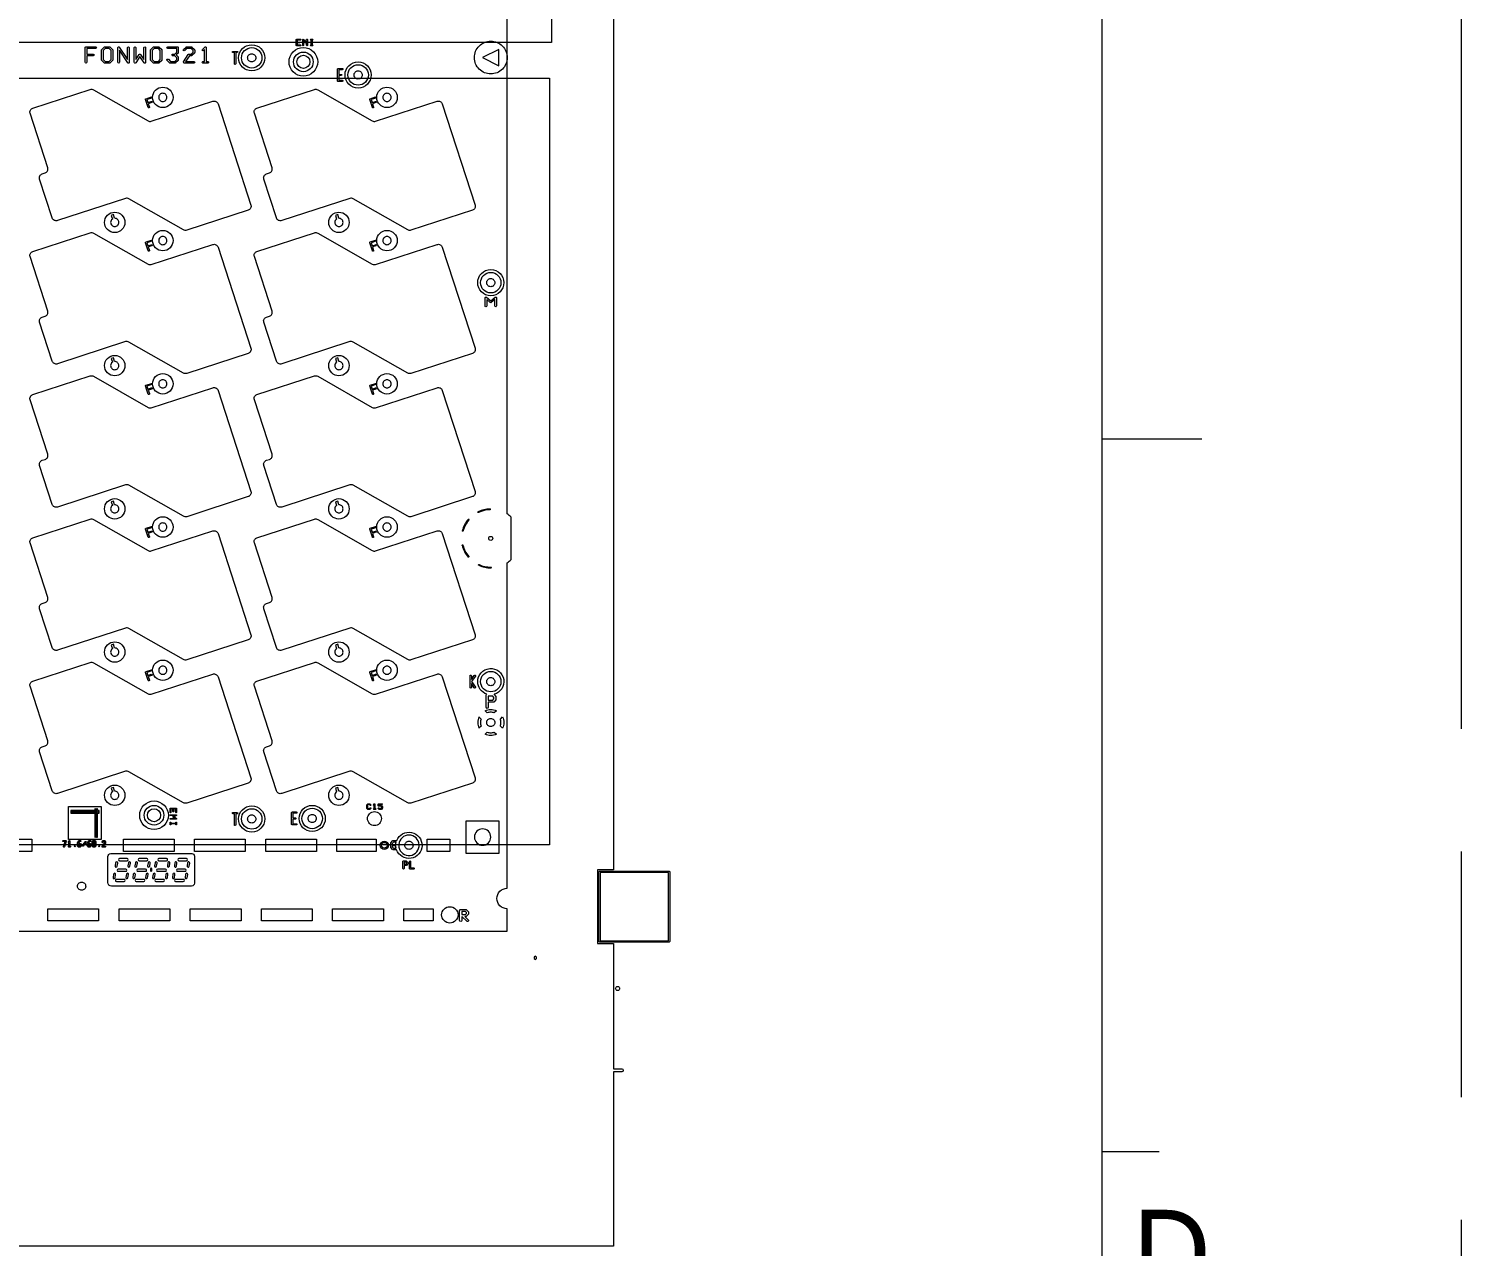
# Model space of a CAD drawing. Extents: x 3811 to 4077, y -444 to -307.
# Drawn here: x 4059.29 to 4076.8, y -410.66 to -395.78 of the extents above; entities that cross this region are included whole.
import ezdxf

# ---------------------------------------------------------------- set-up
doc = ezdxf.new("R2010")
doc.units = 0
doc.linetypes.add('PHANTOM', pattern=[29.5, 9.5, -1.5, 3, -1.5, 3, -1.5, 9.5])
doc.layers.get('0').update_dxf_attribs({"lineweight": 9})
doc.layers.add('0PAPERF', color=2, linetype='PHANTOM', lineweight=9, plot=False)
doc.layers.add('備註', color=1, linetype='Continuous', lineweight=9)
doc.styles.get("Standard").update_dxf_attribs({"font": 'PMingLiU.ttf'})

msp = doc.modelspace()

# ---------------------------------------------------------------- linework, layer by layer
for p, q in [((4072.407, -441.545), (4072.407, -348.532)), ((4062.748, -395.985), (4062.737, -395.985)), ((4065.037, -396.03), (4064.837, -396.13)), ((4064.837, -396.13), (4065.037, -396.23)), ((4065.037, -396.23), (4065.037, -396.03)), ((4072.407, -400.787), (4073.626, -400.787)), ((4065.081, -404.325), (4065.054, -404.298)), ((4059.736, -405.71), (4059.713, -405.71)), ((4072.407, -409.496), (4073.104, -409.496)), ((4065.137, -410.655), (4039.737, -410.655))]:
    msp.add_line(p, q)
at = {"linetype": 'Continuous'}
for points in [[(4066.437, -366.205), (4066.437, -386.485), (4066.537, -386.485, -1), (4066.537, -386.525), (4066.437, -386.525), (4066.437, -406.055), (4066.242, -406.055), (4066.242, -406.955), (4066.437, -406.955), (4066.437, -408.485), (4066.537, -408.485, -1), (4066.537, -408.525), (4066.437, -408.525), (4066.437, -410.655), (4065.137, -410.655)], [(4039.737, -386.804), (4039.737, -405.205, 0.044688), (4039.687, -405.246), (4039.687, -405.764, 0.044688), (4039.737, -405.804), (4039.737, -406.28, -0.414215), (4039.862, -406.405, -0.414215), (4039.737, -406.53), (4039.737, -406.805), (4065.137, -406.805), (4065.137, -406.53, -0.414215), (4065.012, -406.405, -0.414215), (4065.137, -406.28), (4065.137, -402.304, 0.044688), (4065.187, -402.264), (4065.187, -401.746, 0.044688), (4065.137, -401.705), (4065.137, -396.13), (4065.137, -386.804, 0.044688)], [(4060.38, -396.187), (4060.38, -396.008, -0.742398), (4060.398, -396.003), (4060.499, -396.154)], [(4060.499, -396.154), (4060.499, -396.008, -1), (4060.519, -396.008), (4060.519, -396.187, -0.742398), (4060.501, -396.193), (4060.4, -396.041)], [(4060.58, -396.187), (4060.58, -396.008, -1), (4060.6, -396.008), (4060.6, -396.154)], [(4060.699, -396.154), (4060.699, -396.008, -1), (4060.719, -396.008), (4060.719, -396.187, -0.742398), (4060.701, -396.193), (4060.649, -396.116)], [(4061.181, -396.181), (4061.241, -396.092, -0.251021), (4061.249, -396.088), (4061.275, -396.088), (4061.299, -396.064), (4061.299, -396.042), (4061.275, -396.018), (4061.224, -396.018), (4061.197, -396.045, -1), (4061.183, -396.031), (4061.213, -396.001, -0.200082), (4061.22, -395.998), (4061.279, -395.998, -0.200082), (4061.286, -396.001), (4061.316, -396.031, -0.200082), (4061.319, -396.038), (4061.319, -396.068, -0.200082), (4061.316, -396.075), (4061.286, -396.105, -0.200082), (4061.279, -396.108), (4061.255, -396.108), (4061.208, -396.177)], [(4061.413, -396.031), (4061.442, -396.001, -0.669781), (4061.459, -396.008), (4061.459, -396.177), (4061.479, -396.177, -1), (4061.479, -396.197), (4061.449, -396.197)], [(4062.64, -395.98), (4062.64, -395.911, -0.742416), (4062.649, -395.908), (4062.668, -395.937)], [(4062.65, -395.927), (4062.65, -395.98, -1), (4062.64, -395.98)], [(4062.687, -395.927), (4062.673, -395.948, -0.535214), (4062.664, -395.948), (4062.65, -395.927)], [(4062.668, -395.937), (4062.687, -395.908, -0.742402), (4062.697, -395.911), (4062.697, -395.98, -1), (4062.687, -395.98), (4062.687, -395.927)], [(4062.737, -395.985, -1), (4062.737, -395.975), (4062.743, -395.975), (4062.743, -395.916), (4062.737, -395.916, -1), (4062.737, -395.906), (4062.748, -395.906), (4062.76, -395.906, -1), (4062.76, -395.916), (4062.753, -395.916), (4062.753, -395.975), (4062.76, -395.975, -1), (4062.76, -395.985), (4062.748, -395.985)], [(4060.4, -396.041), (4060.4, -396.187, -1), (4060.38, -396.187)], [(4060.649, -396.116), (4060.598, -396.193, -0.742405), (4060.58, -396.187)], [(4060.6, -396.154), (4060.641, -396.092, -0.535199), (4060.658, -396.092), (4060.699, -396.154)], [(4061.208, -396.177), (4061.309, -396.177, -1), (4061.309, -396.197), (4061.19, -396.197, -0.599324), (4061.181, -396.181)], [(4061.439, -396.032), (4061.427, -396.045, -1), (4061.413, -396.031)], [(4061.449, -396.197), (4061.42, -396.197, -1), (4061.42, -396.177), (4061.439, -396.177), (4061.439, -396.032)], [(4064.867, -399.165), (4064.867, -399.066, -0.63678), (4064.884, -399.058), (4064.937, -399.103), (4064.99, -399.058, -0.63678), (4065.007, -399.066), (4065.007, -399.165, -1), (4064.987, -399.165), (4064.987, -399.087)], [(4064.887, -399.087), (4064.887, -399.165, -1), (4064.867, -399.165)], [(4064.987, -399.087), (4064.943, -399.123, -0.362064), (4064.931, -399.123), (4064.887, -399.087)], [(4064.662, -401.772, -1), (4064.67, -401.779, 0.110712), (4064.599, -401.914, -1), (4064.589, -401.912)], [(4064.928, -401.645, -1), (4064.928, -401.655, 0.104159), (4064.788, -401.688, -1), (4064.783, -401.679)], [(4064.587, -402.09, -1), (4064.597, -402.087, 0.113199), (4064.667, -402.227, -1), (4064.659, -402.234)], [(4064.79, -402.334, -1), (4064.794, -402.325, 0.107328), (4064.94, -402.355, -1), (4064.94, -402.365)], [(4064.685, -403.827), (4064.685, -403.683, -1), (4064.7, -403.683), (4064.7, -403.731)], [(4064.7, -403.731), (4064.736, -403.679, -1), (4064.749, -403.688), (4064.702, -403.755), (4064.749, -403.823, -1), (4064.736, -403.832), (4064.7, -403.779)], [(4064.7, -403.779), (4064.7, -403.827, -1), (4064.685, -403.827)], [(4064.793, -404.185), (4064.819, -404.212, 0.088223), (4064.812, -404.255, 0.088221), (4064.819, -404.298), (4064.793, -404.325)], [(4064.867, -404.111, -0.113254), (4064.937, -404.095, -0.113254), (4065.006, -404.111)], [(4065.006, -404.111), (4064.98, -404.137, 0.088223), (4064.937, -404.13, 0.088221), (4064.894, -404.137), (4064.867, -404.111)], [(4065.054, -404.298, 0.088223), (4065.062, -404.255, 0.088221), (4065.054, -404.212), (4065.081, -404.185)], [(4065.081, -404.185, -0.113254), (4065.097, -404.255, -0.113254), (4065.081, -404.325)], [(4064.867, -404.399), (4064.894, -404.372, 0.088223), (4064.937, -404.38, 0.088221), (4064.98, -404.372), (4065.006, -404.399)], [(4065.006, -404.399, -0.113255), (4064.937, -404.415, -0.113253), (4064.867, -404.399)], [(4063.512, -405.265), (4063.51, -405.266, -1), (4063.503, -405.259)], [(4063.517, -405.317), (4063.507, -405.317, -1), (4063.507, -405.307), (4063.512, -405.307), (4063.512, -405.265)], [(4063.503, -405.259), (4063.513, -405.249, -0.669786), (4063.522, -405.253), (4063.522, -405.307), (4063.527, -405.307, -1), (4063.527, -405.317), (4063.517, -405.317)], [(4061.076, -405.391), (4061.023, -405.391, -1), (4061.023, -405.381), (4061.093, -405.381, -0.742416), (4061.095, -405.39), (4061.067, -405.409)], [(4061.023, -405.437, -1), (4061.023, -405.427), (4061.076, -405.427)], [(4061.018, -405.501), (4061.018, -405.489), (4061.018, -405.477, -1), (4061.028, -405.477), (4061.028, -405.484), (4061.088, -405.484), (4061.088, -405.477, -1), (4061.098, -405.477), (4061.098, -405.489)], [(4061.067, -405.409), (4061.095, -405.428, -0.742402), (4061.093, -405.437), (4061.023, -405.437)], [(4061.076, -405.427), (4061.055, -405.413, -0.535214), (4061.055, -405.405), (4061.076, -405.391)], [(4061.098, -405.489), (4061.098, -405.501, -1), (4061.088, -405.501), (4061.088, -405.494), (4061.028, -405.494), (4061.028, -405.501, -1), (4061.018, -405.501)], [(4059.713, -405.71, -1), (4059.713, -405.698), (4059.745, -405.698, -0.519146), (4059.75, -405.706), (4059.727, -405.773, -1), (4059.715, -405.769), (4059.736, -405.71)], [(4059.789, -405.777), (4059.781, -405.777, -1), (4059.781, -405.765), (4059.783, -405.765), (4059.783, -405.721, -0.727583), (4059.776, -405.712)], [(4059.776, -405.712), (4059.784, -405.7, -0.734049), (4059.795, -405.704), (4059.795, -405.765), (4059.797, -405.765, -1), (4059.797, -405.777), (4059.789, -405.777)], [(4060.188, -405.769), (4060.203, -405.735, -0.291832), (4060.209, -405.732), (4060.214, -405.732), (4060.219, -405.724), (4060.219, -405.717), (4060.214, -405.71), (4060.204, -405.71), (4060.198, -405.719, -1), (4060.188, -405.712), (4060.196, -405.7, -0.245285), (4060.201, -405.698), (4060.217, -405.698, -0.245298), (4060.222, -405.7), (4060.23, -405.712, -0.156461), (4060.231, -405.715), (4060.231, -405.726, -0.156474), (4060.23, -405.73), (4060.222, -405.741, -0.245285), (4060.217, -405.744), (4060.213, -405.744), (4060.202, -405.765)], [(4060.202, -405.765), (4060.225, -405.765, -1), (4060.225, -405.777), (4060.193, -405.777, -0.551305), (4060.188, -405.769)], [(4063.816, -405.722), (4063.817, -405.723, -0.394811), (4063.817, -405.735), (4063.813, -405.74, 0.028825), (4063.812, -405.755)], [(4064.557, -406.675), (4064.557, -406.613), (4064.557, -406.551, -0.414226), (4064.57, -406.538), (4064.632, -406.538, -0.200077), (4064.641, -406.542), (4064.661, -406.563, -0.200077), (4064.665, -406.572), (4064.665, -406.592, -0.200077), (4064.661, -406.601), (4064.641, -406.622, -0.200077), (4064.632, -406.625), (4064.621, -406.625)], [(4064.621, -406.625), (4064.661, -406.666, -1), (4064.644, -406.684), (4064.585, -406.625), (4064.582, -406.625), (4064.582, -406.675, -1), (4064.557, -406.675)]]:
    msp.add_lwpolyline(points, format="xyb", dxfattribs=at)
for points in [[(4059.98, -396.187), (4059.98, -396.098), (4059.98, -396.008, -0.414228), (4059.99, -395.998), (4060.109, -395.998, -1), (4060.109, -396.018), (4060, -396.018), (4060, -396.088), (4060.079, -396.088, -1), (4060.079, -396.108), (4060, -396.108), (4060, -396.187, -1)], [(4060.18, -396.157), (4060.18, -396.038, -0.200082), (4060.183, -396.031), (4060.213, -396.001, -0.200082), (4060.22, -395.998), (4060.279, -395.998, -0.200082), (4060.286, -396.001), (4060.316, -396.031, -0.200082), (4060.319, -396.038), (4060.319, -396.157, -0.200082), (4060.316, -396.164), (4060.286, -396.194, -0.200082), (4060.279, -396.197), (4060.22, -396.197, -0.200082), (4060.213, -396.194), (4060.183, -396.164, -0.200082)], [(4060.78, -396.157), (4060.78, -396.038, -0.200082), (4060.783, -396.031), (4060.813, -396.001, -0.200082), (4060.82, -395.998), (4060.879, -395.998, -0.200082), (4060.886, -396.001), (4060.916, -396.031, -0.200082), (4060.919, -396.038), (4060.919, -396.157, -0.200082), (4060.916, -396.164), (4060.886, -396.194, -0.200082), (4060.879, -396.197), (4060.82, -396.197, -0.200082), (4060.813, -396.194), (4060.783, -396.164, -0.200082)], [(4060.983, -396.164, -1), (4060.997, -396.15), (4061.024, -396.177), (4061.075, -396.177), (4061.099, -396.153), (4061.099, -396.132), (4061.075, -396.108), (4061.049, -396.108, -1), (4061.049, -396.088), (4061.075, -396.088), (4061.099, -396.064), (4061.099, -396.018), (4060.99, -396.018, -1), (4060.99, -395.998), (4061.109, -395.998, -0.414228), (4061.119, -396.008), (4061.119, -396.068, -0.200082), (4061.116, -396.075), (4061.093, -396.098), (4061.116, -396.12, -0.200082), (4061.119, -396.127), (4061.119, -396.157, -0.200082), (4061.116, -396.164), (4061.086, -396.194, -0.200082), (4061.079, -396.197), (4061.02, -396.197, -0.200082), (4061.013, -396.194)], [(4062.472, -396.182, -0.414215), (4062.647, -396.007, -0.414215), (4062.822, -396.182, -0.414215), (4062.647, -396.357, -0.414215)], [(4062.56, -395.98), (4062.56, -395.946), (4062.56, -395.911, -0.414253), (4062.565, -395.906), (4062.612, -395.906, -1), (4062.612, -395.916), (4062.57, -395.916), (4062.57, -395.941), (4062.6, -395.941, -1), (4062.6, -395.951), (4062.57, -395.951), (4062.57, -395.975), (4062.612, -395.975, -1), (4062.612, -395.985), (4062.565, -395.985, -0.414253)], [(4064.737, -396.13, -0.414214), (4064.937, -395.93, -0.414214), (4065.137, -396.13, -0.414214), (4064.937, -396.33, -0.414214)], [(4061.788, -396.069, -1), (4061.788, -396.054), (4061.813, -396.054), (4061.838, -396.054, -1), (4061.838, -396.069), (4061.82, -396.069), (4061.82, -396.206, -1), (4061.805, -396.206), (4061.805, -396.069)], [(4061.966, -396.133, -0.414217), (4062.016, -396.083, -0.414217), (4062.066, -396.133, -0.414217), (4062.016, -396.183, -0.414217)], [(4063.064, -396.415), (4063.064, -396.343), (4063.064, -396.271, -0.414241), (4063.072, -396.263), (4063.122, -396.263, -1), (4063.122, -396.278), (4063.079, -396.278), (4063.079, -396.335), (4063.109, -396.335, -1), (4063.109, -396.35), (4063.079, -396.35), (4063.079, -396.407), (4063.122, -396.407, -1), (4063.122, -396.422), (4063.072, -396.422, -0.414241)], [(4063.266, -396.342, -0.414217), (4063.316, -396.292, -0.414217), (4063.366, -396.342, -0.414217), (4063.316, -396.392, -0.414217)], [(4059.308, -396.811, -0.41422), (4059.34, -396.748), (4060.042, -396.52, -0.211093), (4060.082, -396.524), (4060.749, -396.904, 0.211093), (4060.789, -396.908), (4061.541, -396.664, -0.41422), (4061.604, -396.696), (4062.005, -397.932, -0.414215), (4061.973, -397.995), (4061.222, -398.24, -0.211093), (4061.182, -398.235), (4060.515, -397.856, 0.211091), (4060.475, -397.851), (4059.642, -398.122, -0.414218), (4059.579, -398.09), (4059.424, -397.614, -0.414217), (4059.456, -397.551), (4059.492, -397.54, 0.414216), (4059.524, -397.477)], [(4062.048, -396.811, -0.41422), (4062.08, -396.748), (4062.782, -396.52, -0.211093), (4062.822, -396.524), (4063.489, -396.904, 0.211093), (4063.529, -396.908), (4064.281, -396.664, -0.41422), (4064.344, -396.696), (4064.745, -397.932, -0.414215), (4064.713, -397.995), (4063.962, -398.24, -0.211093), (4063.922, -398.235), (4063.255, -397.856, 0.211091), (4063.215, -397.851), (4062.382, -398.122, -0.414218), (4062.319, -398.09), (4062.164, -397.614, -0.414217), (4062.196, -397.551), (4062.232, -397.54, 0.414216), (4062.264, -397.477)], [(4060.719, -396.642, -0.414237), (4060.724, -396.632), (4060.79, -396.611, -1), (4060.794, -396.625), (4060.735, -396.644), (4060.747, -396.68), (4060.789, -396.666, -1), (4060.794, -396.68), (4060.752, -396.694), (4060.765, -396.736, -1), (4060.751, -396.741), (4060.735, -396.692), (4060.735, -396.692)], [(4060.879, -396.616, 0.414217), (4060.929, -396.666, 0.414217), (4060.979, -396.616, 0.414217), (4060.929, -396.566, 0.414217)], [(4063.459, -396.642, -0.414237), (4063.464, -396.632), (4063.53, -396.611, -1), (4063.534, -396.625), (4063.475, -396.644), (4063.487, -396.68), (4063.529, -396.666, -1), (4063.534, -396.68), (4063.492, -396.694), (4063.505, -396.736, -1), (4063.491, -396.741), (4063.475, -396.692), (4063.475, -396.692)], [(4063.619, -396.616, 0.414217), (4063.669, -396.666, 0.414217), (4063.719, -396.616, 0.414217), (4063.669, -396.566, 0.414217)], [(4060.217, -398.144, -0.414215), (4060.342, -398.019, -0.414215), (4060.467, -398.144, -0.414215), (4060.342, -398.269, -0.414215)], [(4060.292, -398.144, 0.414217), (4060.342, -398.194, 0.414217), (4060.392, -398.144, 0.414217), (4060.342, -398.094, 0.002897), (4060.341, -398.094), (4060.327, -398.049), (4060.298, -398.058), (4060.313, -398.103, 0.242589)], [(4062.957, -398.144, -0.414215), (4063.082, -398.019, -0.414215), (4063.207, -398.144, -0.414215), (4063.082, -398.269, -0.414215)], [(4063.032, -398.144, 0.414217), (4063.082, -398.194, 0.414217), (4063.132, -398.144, 0.414217), (4063.082, -398.094, 0.002897), (4063.081, -398.094), (4063.067, -398.049), (4063.038, -398.058), (4063.053, -398.103, 0.242589)], [(4059.308, -398.561, -0.41422), (4059.34, -398.498), (4060.042, -398.27, -0.211093), (4060.082, -398.274), (4060.749, -398.654, 0.211093), (4060.789, -398.658), (4061.541, -398.414, -0.41422), (4061.604, -398.446), (4062.005, -399.682, -0.414215), (4061.973, -399.745), (4061.222, -399.99, -0.211093), (4061.182, -399.985), (4060.515, -399.606, 0.211091), (4060.475, -399.601), (4059.642, -399.872, -0.414218), (4059.579, -399.84), (4059.424, -399.364, -0.414217), (4059.456, -399.301), (4059.492, -399.29, 0.414216), (4059.524, -399.227)], [(4062.048, -398.561, -0.41422), (4062.08, -398.498), (4062.782, -398.27, -0.211093), (4062.822, -398.274), (4063.489, -398.654, 0.211093), (4063.529, -398.658), (4064.281, -398.414, -0.41422), (4064.344, -398.446), (4064.745, -399.682, -0.414215), (4064.713, -399.745), (4063.962, -399.99, -0.211093), (4063.922, -399.985), (4063.255, -399.606, 0.211091), (4063.215, -399.601), (4062.382, -399.872, -0.414218), (4062.319, -399.84), (4062.164, -399.364, -0.414217), (4062.196, -399.301), (4062.232, -399.29, 0.414216), (4062.264, -399.227)], [(4060.719, -398.392, -0.414237), (4060.724, -398.382), (4060.79, -398.361, -1), (4060.794, -398.375), (4060.735, -398.394), (4060.747, -398.43), (4060.789, -398.416, -1), (4060.794, -398.43), (4060.752, -398.444), (4060.765, -398.486, -1), (4060.751, -398.491), (4060.735, -398.442), (4060.735, -398.442)], [(4060.879, -398.366, 0.414217), (4060.929, -398.416, 0.414217), (4060.979, -398.366, 0.414217), (4060.929, -398.316, 0.414217)], [(4063.459, -398.392, -0.414237), (4063.464, -398.382), (4063.53, -398.361, -1), (4063.534, -398.375), (4063.475, -398.394), (4063.487, -398.43), (4063.529, -398.416, -1), (4063.534, -398.43), (4063.492, -398.444), (4063.505, -398.486, -1), (4063.491, -398.491), (4063.475, -398.442), (4063.475, -398.442)], [(4063.619, -398.366, 0.414217), (4063.669, -398.416, 0.414217), (4063.719, -398.366, 0.414217), (4063.669, -398.316, 0.414217)], [(4064.887, -398.88, -0.414217), (4064.937, -398.83, -0.414217), (4064.987, -398.88, -0.414217), (4064.937, -398.93, -0.414217)], [(4060.217, -399.894, -0.414215), (4060.342, -399.769, -0.414215), (4060.467, -399.894, -0.414215), (4060.342, -400.019, -0.414215)], [(4060.292, -399.894, 0.414217), (4060.342, -399.944, 0.414217), (4060.392, -399.894, 0.414217), (4060.342, -399.844, 0.002897), (4060.341, -399.844), (4060.327, -399.799), (4060.298, -399.808), (4060.313, -399.853, 0.242589)], [(4062.957, -399.894, -0.414215), (4063.082, -399.769, -0.414215), (4063.207, -399.894, -0.414215), (4063.082, -400.019, -0.414215)], [(4063.032, -399.894, 0.414217), (4063.082, -399.944, 0.414217), (4063.132, -399.894, 0.414217), (4063.082, -399.844, 0.002897), (4063.081, -399.844), (4063.067, -399.799), (4063.038, -399.808), (4063.053, -399.853, 0.242589)], [(4059.308, -400.311, -0.41422), (4059.34, -400.248), (4060.042, -400.02, -0.211093), (4060.082, -400.024), (4060.749, -400.404, 0.211093), (4060.789, -400.408), (4061.541, -400.164, -0.41422), (4061.604, -400.196), (4062.005, -401.432, -0.414215), (4061.973, -401.495), (4061.222, -401.74, -0.211093), (4061.182, -401.735), (4060.515, -401.356, 0.211091), (4060.475, -401.351), (4059.642, -401.622, -0.414218), (4059.579, -401.59), (4059.424, -401.114, -0.414217), (4059.456, -401.051), (4059.492, -401.04, 0.414216), (4059.524, -400.977)], [(4062.048, -400.311, -0.41422), (4062.08, -400.248), (4062.782, -400.02, -0.211093), (4062.822, -400.024), (4063.489, -400.404, 0.211093), (4063.529, -400.408), (4064.281, -400.164, -0.41422), (4064.344, -400.196), (4064.745, -401.432, -0.414215), (4064.713, -401.495), (4063.962, -401.74, -0.211093), (4063.922, -401.735), (4063.255, -401.356, 0.211091), (4063.215, -401.351), (4062.382, -401.622, -0.414218), (4062.319, -401.59), (4062.164, -401.114, -0.414217), (4062.196, -401.051), (4062.232, -401.04, 0.414216), (4062.264, -400.977)], [(4060.719, -400.142, -0.414237), (4060.724, -400.132), (4060.79, -400.111, -1), (4060.794, -400.125), (4060.735, -400.144), (4060.747, -400.18), (4060.789, -400.166, -1), (4060.794, -400.18), (4060.752, -400.194), (4060.765, -400.236, -1), (4060.751, -400.241), (4060.735, -400.192), (4060.735, -400.192)], [(4060.879, -400.116, 0.414217), (4060.929, -400.166, 0.414217), (4060.979, -400.116, 0.414217), (4060.929, -400.066, 0.414217)], [(4063.459, -400.142, -0.414237), (4063.464, -400.132), (4063.53, -400.111, -1), (4063.534, -400.125), (4063.475, -400.144), (4063.487, -400.18), (4063.529, -400.166, -1), (4063.534, -400.18), (4063.492, -400.194), (4063.505, -400.236, -1), (4063.491, -400.241), (4063.475, -400.192), (4063.475, -400.192)], [(4063.619, -400.116, 0.414217), (4063.669, -400.166, 0.414217), (4063.719, -400.116, 0.414217), (4063.669, -400.066, 0.414217)], [(4060.217, -401.644, -0.414215), (4060.342, -401.519, -0.414215), (4060.467, -401.644, -0.414215), (4060.342, -401.769, -0.414215)], [(4060.292, -401.644, 0.414217), (4060.342, -401.694, 0.414217), (4060.392, -401.644, 0.414217), (4060.342, -401.594, 0.002897), (4060.341, -401.594), (4060.327, -401.549), (4060.298, -401.558), (4060.313, -401.603, 0.242589)], [(4062.957, -401.644, -0.414215), (4063.082, -401.519, -0.414215), (4063.207, -401.644, -0.414215), (4063.082, -401.769, -0.414215)], [(4063.032, -401.644, 0.414217), (4063.082, -401.694, 0.414217), (4063.132, -401.644, 0.414217), (4063.082, -401.594, 0.002897), (4063.081, -401.594), (4063.067, -401.549), (4063.038, -401.558), (4063.053, -401.603, 0.242589)], [(4059.308, -402.061, -0.41422), (4059.34, -401.998), (4060.042, -401.77, -0.211093), (4060.082, -401.774), (4060.749, -402.154, 0.211093), (4060.789, -402.158), (4061.541, -401.914, -0.41422), (4061.604, -401.946), (4062.005, -403.182, -0.414215), (4061.973, -403.245), (4061.222, -403.49, -0.211093), (4061.182, -403.485), (4060.515, -403.106, 0.211091), (4060.475, -403.101), (4059.642, -403.372, -0.414218), (4059.579, -403.34), (4059.424, -402.864, -0.414217), (4059.456, -402.801), (4059.492, -402.79, 0.414216), (4059.524, -402.727)], [(4062.048, -402.061, -0.41422), (4062.08, -401.998), (4062.782, -401.77, -0.211093), (4062.822, -401.774), (4063.489, -402.154, 0.211093), (4063.529, -402.158), (4064.281, -401.914, -0.41422), (4064.344, -401.946), (4064.745, -403.182, -0.414215), (4064.713, -403.245), (4063.962, -403.49, -0.211093), (4063.922, -403.485), (4063.255, -403.106, 0.211091), (4063.215, -403.101), (4062.382, -403.372, -0.414218), (4062.319, -403.34), (4062.164, -402.864, -0.414217), (4062.196, -402.801), (4062.232, -402.79, 0.414216), (4062.264, -402.727)], [(4060.719, -401.892, -0.414237), (4060.724, -401.882), (4060.79, -401.861, -1), (4060.794, -401.875), (4060.735, -401.894), (4060.747, -401.93), (4060.789, -401.916, -1), (4060.794, -401.93), (4060.752, -401.944), (4060.765, -401.986, -1), (4060.751, -401.991), (4060.735, -401.942), (4060.735, -401.942)], [(4060.879, -401.866, 0.414217), (4060.929, -401.916, 0.414217), (4060.979, -401.866, 0.414217), (4060.929, -401.816, 0.414217)], [(4063.459, -401.892, -0.414237), (4063.464, -401.882), (4063.53, -401.861, -1), (4063.534, -401.875), (4063.475, -401.894), (4063.487, -401.93), (4063.529, -401.916, -1), (4063.534, -401.93), (4063.492, -401.944), (4063.505, -401.986, -1), (4063.491, -401.991), (4063.475, -401.942), (4063.475, -401.942)], [(4063.619, -401.866, 0.414217), (4063.669, -401.916, 0.414217), (4063.719, -401.866, 0.414217), (4063.669, -401.816, 0.414217)], [(4064.912, -402.005, -0.414222), (4064.937, -401.98, -0.414222), (4064.962, -402.005, -0.414222), (4064.937, -402.03, -0.414222)], [(4060.217, -403.394, -0.414215), (4060.342, -403.269, -0.414215), (4060.467, -403.394, -0.414215), (4060.342, -403.519, -0.414215)], [(4060.292, -403.394, 0.414217), (4060.342, -403.444, 0.414217), (4060.392, -403.394, 0.414217), (4060.342, -403.344, 0.002897), (4060.341, -403.344), (4060.327, -403.299), (4060.298, -403.308), (4060.313, -403.353, 0.242589)], [(4062.957, -403.394, -0.414215), (4063.082, -403.269, -0.414215), (4063.207, -403.394, -0.414215), (4063.082, -403.519, -0.414215)], [(4063.032, -403.394, 0.414217), (4063.082, -403.444, 0.414217), (4063.132, -403.394, 0.414217), (4063.082, -403.344, 0.002897), (4063.081, -403.344), (4063.067, -403.299), (4063.038, -403.308), (4063.053, -403.353, 0.242589)], [(4059.308, -403.811, -0.41422), (4059.34, -403.748), (4060.042, -403.52, -0.211093), (4060.082, -403.524), (4060.749, -403.904, 0.211093), (4060.789, -403.908), (4061.541, -403.664, -0.41422), (4061.604, -403.696), (4062.005, -404.932, -0.414215), (4061.973, -404.995), (4061.222, -405.24, -0.211093), (4061.182, -405.235), (4060.515, -404.856, 0.211091), (4060.475, -404.851), (4059.642, -405.122, -0.414218), (4059.579, -405.09), (4059.424, -404.614, -0.414217), (4059.456, -404.551), (4059.492, -404.54, 0.414216), (4059.524, -404.477)], [(4062.048, -403.811, -0.41422), (4062.08, -403.748), (4062.782, -403.52, -0.211093), (4062.822, -403.524), (4063.489, -403.904, 0.211093), (4063.529, -403.908), (4064.281, -403.664, -0.41422), (4064.344, -403.696), (4064.745, -404.932, -0.414215), (4064.713, -404.995), (4063.962, -405.24, -0.211093), (4063.922, -405.235), (4063.255, -404.856, 0.211091), (4063.215, -404.851), (4062.382, -405.122, -0.414218), (4062.319, -405.09), (4062.164, -404.614, -0.414217), (4062.196, -404.551), (4062.232, -404.54, 0.414216), (4062.264, -404.477)], [(4060.719, -403.642, -0.414237), (4060.724, -403.632), (4060.79, -403.611, -1), (4060.794, -403.625), (4060.735, -403.644), (4060.747, -403.68), (4060.789, -403.666, -1), (4060.794, -403.68), (4060.752, -403.694), (4060.765, -403.736, -1), (4060.751, -403.741), (4060.735, -403.692), (4060.735, -403.692)], [(4060.879, -403.616, 0.414217), (4060.929, -403.666, 0.414217), (4060.979, -403.616, 0.414217), (4060.929, -403.566, 0.414217)], [(4063.459, -403.642, -0.414237), (4063.464, -403.632), (4063.53, -403.611, -1), (4063.534, -403.625), (4063.475, -403.644), (4063.487, -403.68), (4063.529, -403.666, -1), (4063.534, -403.68), (4063.492, -403.694), (4063.505, -403.736, -1), (4063.491, -403.741), (4063.475, -403.692), (4063.475, -403.692)], [(4063.619, -403.616, 0.414217), (4063.669, -403.666, 0.414217), (4063.719, -403.616, 0.414217), (4063.669, -403.566, 0.414217)], [(4064.777, -403.755, -2.041138), (4064.977, -403.91, -0.065988), (4064.979, -403.912), (4064.998, -403.937, -0.163746), (4065, -403.944), (4065, -403.97, -0.163734), (4064.998, -403.977), (4064.979, -404.002, -0.23584), (4064.969, -404.007), (4064.906, -404.007), (4064.906, -404.069, -1), (4064.881, -404.069), (4064.881, -403.995), (4064.881, -403.92, -0.323918), (4064.89, -403.908, -0.329387)], [(4064.887, -403.755, -0.414217), (4064.937, -403.705, -0.414217), (4064.987, -403.755, -0.414217), (4064.937, -403.805, -0.414217)], [(4064.887, -404.255, -0.414217), (4064.937, -404.205, -0.414217), (4064.987, -404.255, -0.414217), (4064.937, -404.305, -0.414217)], [(4060.217, -405.144, -0.414215), (4060.342, -405.019, -0.414215), (4060.467, -405.144, -0.414215), (4060.342, -405.269, -0.414215)], [(4060.292, -405.144, 0.414217), (4060.342, -405.194, 0.414217), (4060.392, -405.144, 0.414217), (4060.342, -405.094, 0.002897), (4060.341, -405.094), (4060.327, -405.049), (4060.298, -405.058), (4060.313, -405.103, 0.242589)], [(4062.957, -405.144, -0.414215), (4063.082, -405.019, -0.414215), (4063.207, -405.144, -0.414215), (4063.082, -405.269, -0.414215)], [(4063.032, -405.144, 0.414217), (4063.082, -405.194, 0.414217), (4063.132, -405.144, 0.414217), (4063.082, -405.094, 0.002897), (4063.081, -405.094), (4063.067, -405.049), (4063.038, -405.058), (4063.053, -405.103, 0.242589)], [(4060.647, -405.388, -0.414215), (4060.822, -405.213, -0.414215), (4060.997, -405.388, -0.414215), (4060.822, -405.563, -0.414215)], [(4061.018, -405.352), (4061.018, -405.306, -0.414253), (4061.023, -405.301), (4061.058, -405.301), (4061.093, -405.301, -0.414253), (4061.098, -405.306), (4061.098, -405.352, -1), (4061.088, -405.352), (4061.088, -405.311), (4061.063, -405.311), (4061.063, -405.341, -1), (4061.053, -405.341), (4061.053, -405.311), (4061.028, -405.311), (4061.028, -405.352, -1)], [(4063.422, -405.302), (4063.422, -405.263, -0.200121), (4063.423, -405.259), (4063.433, -405.249, -0.200121), (4063.437, -405.248), (4063.457, -405.248, -0.200121), (4063.46, -405.249), (4063.47, -405.259, -1), (4063.463, -405.266), (4063.455, -405.258), (4063.439, -405.258), (4063.432, -405.265), (4063.432, -405.3), (4063.439, -405.307), (4063.455, -405.307), (4063.463, -405.299, -1), (4063.47, -405.306), (4063.46, -405.316, -0.200121), (4063.457, -405.317), (4063.437, -405.317, -0.200121), (4063.433, -405.316), (4063.423, -405.306, -0.200121)], [(4063.562, -405.272), (4063.562, -405.253, -0.414253), (4063.567, -405.248), (4063.607, -405.248, -1), (4063.607, -405.258), (4063.572, -405.258), (4063.572, -405.267), (4063.597, -405.267, -0.200121), (4063.6, -405.269), (4063.61, -405.279, -0.200121), (4063.612, -405.282), (4063.612, -405.302, -0.200121), (4063.61, -405.306), (4063.6, -405.316, -0.200121), (4063.597, -405.317), (4063.577, -405.317, -0.200121), (4063.573, -405.316), (4063.563, -405.306, -1), (4063.571, -405.299), (4063.579, -405.307), (4063.595, -405.307), (4063.602, -405.3), (4063.602, -405.284), (4063.595, -405.277), (4063.567, -405.277, -0.414253)], [(4059.807, -405.363), (4060.097, -405.363), (4060.097, -405.654, 1), (4060.104, -405.654), (4060.104, -405.363), (4060.11, -405.363), (4060.11, -405.654, 1), (4060.117, -405.654), (4060.117, -405.363), (4060.123, -405.363), (4060.123, -405.654, 1), (4060.131, -405.654), (4060.131, -405.363), (4060.148, -405.363, 1), (4060.148, -405.356), (4060.131, -405.356), (4060.131, -405.35), (4060.148, -405.35, 1), (4060.148, -405.343), (4060.131, -405.343), (4060.131, -405.337), (4060.148, -405.337, 1), (4060.148, -405.33), (4060.131, -405.33), (4060.131, -405.313, 1), (4060.123, -405.313), (4060.123, -405.33), (4060.117, -405.33), (4060.117, -405.313, 1), (4060.11, -405.313), (4060.11, -405.33), (4060.104, -405.33), (4060.104, -405.313, 1), (4060.097, -405.313), (4060.097, -405.33), (4059.807, -405.33, 1), (4059.807, -405.337), (4060.097, -405.337), (4060.097, -405.343), (4059.807, -405.343, 1), (4059.807, -405.35), (4060.097, -405.35), (4060.097, -405.356), (4059.807, -405.356, 1)], [(4061.788, -405.369, -1), (4061.788, -405.354), (4061.813, -405.354), (4061.838, -405.354, -1), (4061.838, -405.369), (4061.82, -405.369), (4061.82, -405.506, -1), (4061.805, -405.506), (4061.805, -405.369)], [(4061.966, -405.433, -0.414217), (4062.016, -405.383, -0.414217), (4062.066, -405.433, -0.414217), (4062.016, -405.483, -0.414217)], [(4062.504, -405.499), (4062.504, -405.427), (4062.504, -405.355, -0.414241), (4062.512, -405.348), (4062.561, -405.348, -1), (4062.561, -405.363), (4062.519, -405.363), (4062.519, -405.42), (4062.549, -405.42, -1), (4062.549, -405.435), (4062.519, -405.435), (4062.519, -405.492), (4062.561, -405.492, -1), (4062.561, -405.507), (4062.512, -405.507, -0.414241)], [(4062.705, -405.427, -0.414217), (4062.755, -405.377, -0.414217), (4062.805, -405.427, -0.414217), (4062.755, -405.477, -0.414217)], [(4063.431, -405.429, -0.414215), (4063.516, -405.344, -0.414215), (4063.601, -405.429, -0.414215), (4063.516, -405.514, -0.414215)], [(4063.714, -405.776), (4063.714, -405.753), (4063.714, -405.729, -0.190123), (4063.717, -405.723), (4063.738, -405.7, -0.209079), (4063.745, -405.697), (4063.788, -405.697, -5.530988), (4063.786, -405.809), (4063.745, -405.809, -0.209079), (4063.738, -405.806), (4063.717, -405.782, -0.190123)], [(4064.737, -405.655, 0.414216), (4064.837, -405.755, 0.414216), (4064.937, -405.655, 0.414216), (4064.837, -405.555, 0.414216)], [(4059.887, -405.76), (4059.887, -405.738), (4059.887, -405.726, -0.156474), (4059.888, -405.723), (4059.904, -405.7, -0.245285), (4059.909, -405.698), (4059.925, -405.698, -1), (4059.925, -405.71), (4059.912, -405.71), (4059.899, -405.728), (4059.899, -405.732), (4059.917, -405.732, -0.245298), (4059.922, -405.734), (4059.93, -405.745, -0.156461), (4059.931, -405.749), (4059.931, -405.76, -0.156474), (4059.93, -405.764), (4059.922, -405.775, -0.245285), (4059.917, -405.777), (4059.901, -405.777, -0.245298), (4059.896, -405.775), (4059.888, -405.764, -0.156461)], [(4059.948, -405.757), (4059.98, -405.712, -1), (4059.99, -405.719), (4059.958, -405.764, -1)], [(4060.007, -405.76), (4060.007, -405.738), (4060.007, -405.726, -0.156474), (4060.008, -405.723), (4060.024, -405.7, -0.245285), (4060.029, -405.698), (4060.045, -405.698, -1), (4060.045, -405.71), (4060.032, -405.71), (4060.019, -405.728), (4060.019, -405.732), (4060.037, -405.732, -0.245298), (4060.042, -405.734), (4060.05, -405.745, -0.156461), (4060.051, -405.749), (4060.051, -405.76, -0.156474), (4060.05, -405.764), (4060.042, -405.775, -0.245285), (4060.037, -405.777), (4060.021, -405.777, -0.245298), (4060.016, -405.775), (4060.008, -405.764, -0.156461)], [(4060.067, -405.76), (4060.067, -405.715, -0.156474), (4060.068, -405.712), (4060.076, -405.7, -0.245285), (4060.081, -405.698), (4060.097, -405.698, -0.245298), (4060.102, -405.7), (4060.11, -405.712, -0.156461), (4060.111, -405.715), (4060.111, -405.76, -0.156474), (4060.11, -405.764), (4060.102, -405.775, -0.245285), (4060.097, -405.777), (4060.081, -405.777, -0.245298), (4060.076, -405.775), (4060.068, -405.764, -0.156461)], [(4063.732, -405.744), (4063.777, -405.744, -0.04604), (4063.782, -405.715), (4063.749, -405.715), (4063.732, -405.733)], [(4063.732, -405.773), (4063.749, -405.791), (4063.781, -405.791, -0.045869), (4063.777, -405.762), (4063.732, -405.762)], [(4063.887, -405.755, -0.414217), (4063.937, -405.705, -0.414217), (4063.987, -405.755, -0.414217), (4063.937, -405.805, -0.414217)], [(4060.257, -406.209), (4060.257, -405.892, -0.414218), (4060.294, -405.855), (4061.285, -405.855, -0.41422), (4061.316, -405.887), (4061.316, -406.219, -0.414219), (4061.281, -406.254), (4060.302, -406.254, -0.414218)], [(4060.346, -406.007, 1), (4060.371, -406.011), (4060.378, -405.972, 1), (4060.352, -405.968)], [(4060.4, -405.943), (4060.494, -405.943, 1), (4060.494, -405.918), (4060.4, -405.918, 1)], [(4060.503, -406.007, 1), (4060.528, -406.011), (4060.534, -405.972, 1), (4060.509, -405.968)], [(4060.587, -406.007, 1), (4060.612, -406.011), (4060.619, -405.972, 1), (4060.594, -405.968)], [(4060.641, -405.943), (4060.735, -405.943, 1), (4060.735, -405.918), (4060.641, -405.918, 1)], [(4060.744, -406.007, 1), (4060.769, -406.011), (4060.775, -405.972, 1), (4060.75, -405.968)], [(4060.829, -406.007, 1), (4060.854, -406.011), (4060.86, -405.972, 1), (4060.835, -405.968)], [(4060.882, -405.943), (4060.976, -405.943, 1), (4060.976, -405.918), (4060.882, -405.918, 1)], [(4060.985, -406.007, 1), (4061.01, -406.011), (4061.016, -405.972, 1), (4060.991, -405.968)], [(4061.071, -406.007, 1), (4061.096, -406.011), (4061.102, -405.972, 1), (4061.077, -405.968)], [(4061.124, -405.943), (4061.218, -405.943, 1), (4061.218, -405.918), (4061.124, -405.918, 1)], [(4061.227, -406.007, 1), (4061.252, -406.011), (4061.258, -405.972, 1), (4061.233, -405.968)], [(4063.864, -406.039), (4063.864, -405.996), (4063.864, -405.953, -0.414239), (4063.871, -405.946), (4063.904, -405.946, -0.234442), (4063.909, -405.949), (4063.92, -405.963, -0.166397), (4063.922, -405.967), (4063.922, -405.982, -0.166398), (4063.92, -405.986), (4063.909, -406, -0.234442), (4063.904, -406.003), (4063.878, -406.003), (4063.878, -406.039, -1)], [(4063.944, -406.039), (4063.944, -405.953, -1), (4063.958, -405.953), (4063.958, -406.032), (4063.995, -406.032, -1), (4063.995, -406.046), (4063.951, -406.046, -0.414239)], [(4060.321, -406.148, 1), (4060.347, -406.152), (4060.353, -406.112, 1), (4060.328, -406.108)], [(4060.362, -406.196), (4060.456, -406.196, 1), (4060.456, -406.171), (4060.362, -406.171, 1)], [(4060.384, -406.073), (4060.478, -406.073, 1), (4060.478, -406.047), (4060.384, -406.047, 1)], [(4060.478, -406.148, 1), (4060.503, -406.152), (4060.509, -406.112, 1), (4060.484, -406.108)], [(4060.563, -406.148, 1), (4060.588, -406.152), (4060.594, -406.112, 1), (4060.569, -406.108)], [(4060.603, -406.196), (4060.697, -406.196, 1), (4060.697, -406.171), (4060.603, -406.171, 1)], [(4060.626, -406.073), (4060.719, -406.073, 1), (4060.719, -406.047), (4060.626, -406.047, 1)], [(4060.719, -406.148, 1), (4060.744, -406.152), (4060.75, -406.112, 1), (4060.725, -406.108)], [(4060.804, -406.148, 1), (4060.829, -406.152), (4060.835, -406.112, 1), (4060.81, -406.108)], [(4060.845, -406.196), (4060.939, -406.196, 1), (4060.939, -406.171), (4060.845, -406.171, 1)], [(4060.867, -406.073), (4060.961, -406.073, 1), (4060.961, -406.047), (4060.867, -406.047, 1)], [(4060.961, -406.148, 1), (4060.986, -406.152), (4060.992, -406.112, 1), (4060.967, -406.108)], [(4061.046, -406.148, 1), (4061.071, -406.152), (4061.078, -406.112, 1), (4061.052, -406.108)], [(4061.086, -406.196), (4061.18, -406.196, 1), (4061.18, -406.171), (4061.086, -406.171, 1)], [(4061.109, -406.073), (4061.202, -406.073, 1), (4061.202, -406.047), (4061.109, -406.047, 1)], [(4061.202, -406.148, 1), (4061.227, -406.152), (4061.234, -406.112, 1), (4061.208, -406.108)], [(4066.259, -406.929), (4066.259, -406.08, -0.058379), (4066.259, -406.078, -0.35469), (4066.267, -406.072), (4067.117, -406.072, -0.288682), (4067.123, -406.076, -0.120581), (4067.124, -406.08), (4067.124, -406.93, -0.401206), (4067.117, -406.937, -0.037179), (4067.116, -406.937), (4066.267, -406.937, -0.443219)], [(4059.887, -406.255, -0.414217), (4059.937, -406.205, -0.414217), (4059.987, -406.255, -0.414217), (4059.937, -406.305, -0.414217)], [(4064.337, -406.605, -0.414216), (4064.437, -406.505, -0.414216), (4064.537, -406.605, -0.414216), (4064.437, -406.705, -0.414216)], [(4066.462, -407.505, -0.414222), (4066.487, -407.48, -0.414222), (4066.512, -407.505, -0.414222), (4066.487, -407.53, -0.414222)]]:
    msp.add_lwpolyline(points, format="xyb", close=True, dxfattribs=at)
for points in [[(4060.2, -396.153), (4060.224, -396.177), (4060.275, -396.177), (4060.299, -396.153), (4060.299, -396.042), (4060.275, -396.018), (4060.224, -396.018), (4060.2, -396.042)], [(4060.8, -396.153), (4060.824, -396.177), (4060.875, -396.177), (4060.899, -396.153), (4060.899, -396.042), (4060.875, -396.018), (4060.824, -396.018), (4060.8, -396.042)], [(4064.906, -403.982), (4064.963, -403.982), (4064.975, -403.965), (4064.975, -403.949), (4064.963, -403.932), (4064.906, -403.932)], [(4059.777, -405.683), (4059.777, -405.283), (4060.177, -405.283), (4060.177, -405.683)], [(4060.104, -405.343), (4060.104, -405.337), (4060.11, -405.337), (4060.11, -405.343)], [(4060.104, -405.356), (4060.104, -405.35), (4060.11, -405.35), (4060.11, -405.356)], [(4060.117, -405.343), (4060.117, -405.337), (4060.123, -405.337), (4060.123, -405.343)], [(4060.117, -405.356), (4060.117, -405.35), (4060.123, -405.35), (4060.123, -405.356)], [(4064.637, -405.855), (4064.637, -405.455), (4065.037, -405.455), (4065.037, -405.855)], [(4058.707, -405.83), (4058.707, -405.68), (4059.327, -405.68), (4059.327, -405.83)], [(4059.899, -405.758), (4059.904, -405.765), (4059.914, -405.765), (4059.919, -405.758), (4059.919, -405.751), (4059.914, -405.744), (4059.899, -405.744)], [(4060.019, -405.758), (4060.024, -405.765), (4060.034, -405.765), (4060.039, -405.758), (4060.039, -405.751), (4060.034, -405.744), (4060.019, -405.744)], [(4060.079, -405.758), (4060.084, -405.765), (4060.094, -405.765), (4060.099, -405.758), (4060.099, -405.717), (4060.094, -405.71), (4060.084, -405.71), (4060.079, -405.717)], [(4060.447, -405.83), (4060.447, -405.68), (4061.067, -405.68), (4061.067, -405.83)], [(4061.317, -405.83), (4061.317, -405.68), (4061.937, -405.68), (4061.937, -405.83)], [(4062.187, -405.83), (4062.187, -405.68), (4062.807, -405.68), (4062.807, -405.83)], [(4063.057, -405.83), (4063.057, -405.68), (4063.537, -405.68), (4063.537, -405.83)], [(4064.16, -405.83), (4064.16, -405.68), (4064.437, -405.68), (4064.437, -405.83)], [(4063.878, -405.989), (4063.9, -405.989), (4063.908, -405.979), (4063.908, -405.97), (4063.9, -405.96), (4063.878, -405.96)], [(4060.777, -406.067), (4060.787, -406.077), (4060.797, -406.067), (4060.797, -406.042), (4060.787, -406.032), (4060.777, -406.042)], [(4066.274, -406.922), (4067.109, -406.922), (4067.109, -406.087), (4066.274, -406.087)], [(4059.525, -406.68), (4059.525, -406.53), (4060.145, -406.53), (4060.145, -406.68)], [(4060.395, -406.68), (4060.395, -406.53), (4061.015, -406.53), (4061.015, -406.68)], [(4061.265, -406.68), (4061.265, -406.53), (4061.885, -406.53), (4061.885, -406.68)], [(4062.135, -406.68), (4062.135, -406.53), (4062.755, -406.53), (4062.755, -406.68)], [(4063.005, -406.68), (4063.005, -406.53), (4063.625, -406.53), (4063.625, -406.68)], [(4063.875, -406.68), (4063.875, -406.53), (4064.233, -406.53), (4064.233, -406.68)], [(4064.582, -406.6), (4064.627, -406.6), (4064.64, -406.587), (4064.64, -406.577), (4064.627, -406.563), (4064.582, -406.563)], [(4065.467, -407.14), (4065.482, -407.15), (4065.497, -407.14), (4065.497, -407.12), (4065.482, -407.11), (4065.467, -407.12)]]:
    msp.add_lwpolyline(points, close=True, dxfattribs=at)
for centre, radius in [((4062.016, -396.133), 0.16), ((4062.016, -396.133), 0.125), ((4062.647, -396.182), 0.12), ((4062.647, -396.182), 0.08), ((4063.316, -396.342), 0.16), ((4063.316, -396.342), 0.125), ((4060.929, -396.616), 0.125), ((4063.669, -396.616), 0.125), ((4060.929, -398.366), 0.125), ((4063.669, -398.366), 0.125), ((4064.937, -398.88), 0.16), ((4064.937, -398.88), 0.125), ((4060.929, -400.116), 0.125), ((4063.669, -400.116), 0.125), ((4060.929, -401.866), 0.125), ((4063.669, -401.866), 0.125), ((4060.929, -403.616), 0.125), ((4063.669, -403.616), 0.125), ((4064.937, -403.755), 0.125), ((4060.822, -405.388), 0.12), ((4062.016, -405.433), 0.16), ((4062.755, -405.427), 0.16), ((4062.755, -405.427), 0.125), ((4060.822, -405.388), 0.08), ((4062.016, -405.433), 0.125), ((4059.853, -405.766), 0.006), ((4060.153, -405.766), 0.006), ((4063.637, -405.755), 0.05), ((4063.637, -405.755), 0.035)]:
    msp.add_circle(centre, radius)
for centre, radius, start, end in [((4064.937, -402.005), 0.36, 139.7413, 165.0113), ((4064.937, -402.005), 0.36, 91.4224, 115.2078), ((4064.937, -402.005), 0.36, 193.6678, 219.5008), ((4064.937, -402.005), 0.36, 245.9978, 270.5014), ((4064.937, -404.255), 0.16, 154.155, 180), ((4064.937, -404.255), 0.16, 180, 205.845), ((4063.937, -405.755), 0.125, 180, 164.8073)]:
    msp.add_arc(centre, radius, start, end)
at = {"layer": '0PAPERF'}
msp.add_line((4076.798, -444.332), (4076.798, -343.304), dxfattribs=at)
at = {"layer": '備註', "color": 1, "linetype": 'Continuous'}
for points in [[(4039.022, -386.462), (4065.679, -386.462), (4065.679, -395.945), (4039.022, -395.945)], [(4038.995, -396.382), (4065.654, -396.382), (4065.654, -405.748), (4038.995, -405.748)]]:
    msp.add_lwpolyline(points, close=True, dxfattribs=at)

# ---------------------------------------------------------------- texts
at = {"insert": (4072.759, -410.209), "char_height": 1.04509, "width": 1.9713, "attachment_point": 1}
msp.add_mtext('{\\fMicrosoft JhengHei|b0|i0|c136|p0;D}', dxfattribs=at)

doc.saveas('drawing.dxf')
